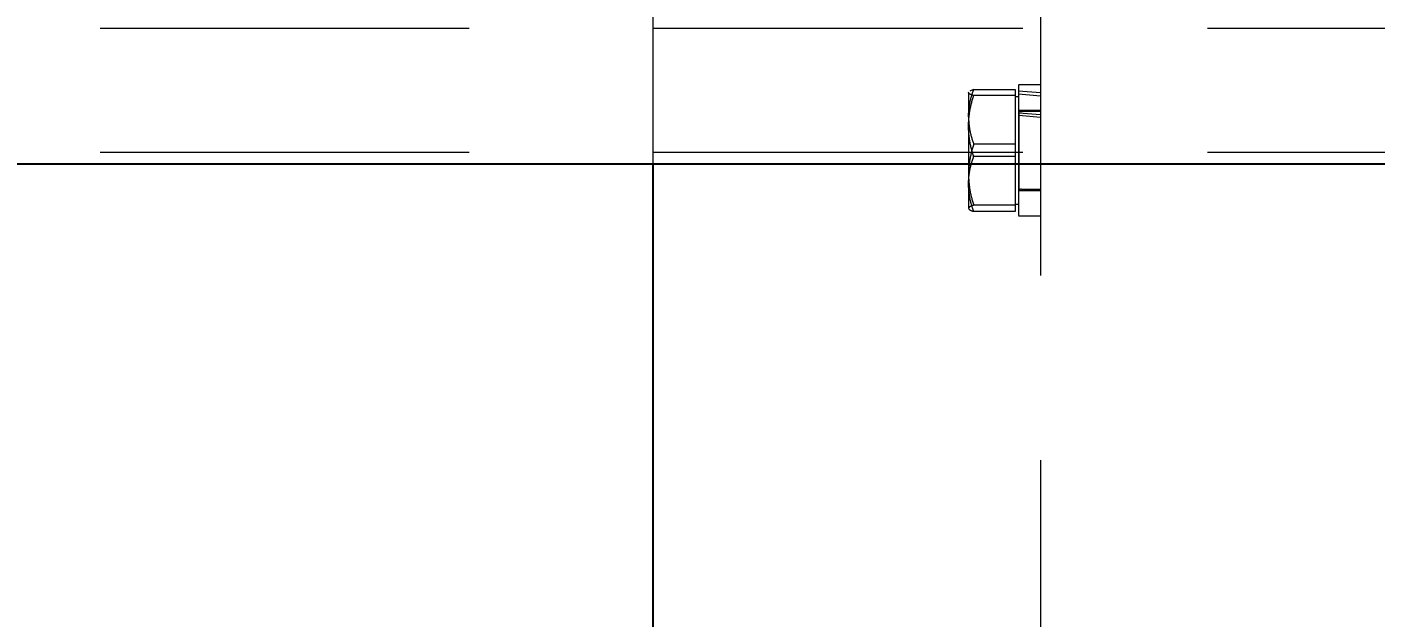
# Model space of a CAD drawing. Header units: millimetres. Extents: x 1293 to 41893, y 1011 to 26911.
# Drawn here: x 10869.3 to 11101.3, y 6615.6 to 6717.1 of the extents above; entities that cross this region are included whole.
import ezdxf

# ---------------------------------------------------------------- set-up
doc = ezdxf.new("R2010")
doc.units = ezdxf.units.MM
doc.header["$LTSCALE"] = 50
doc.linetypes.add('HIDDEN', pattern=[1.905, 1.27, -0.635])
doc.layers.add('CAPA_1', color=7, linetype='Continuous')
doc.layers.add('MAQUINAS', color=11, linetype='Continuous')
doc.styles.add('SLDTEXTSTYLE0', font='TXT', dxfattribs={"width": 0.75})
doc.dimstyles.new('SLDDIMSTYLE0', dxfattribs={"dimtxt": 100, "dimasz": 100, "dimexe": 0, "dimexo": 0.0625, "dimgap": 25, "dimtad": 2, "dimdec": 0, "dimlfac": 1.5, "dimrnd": 1e-09, "dimzin": 12, "dimdsep": 46, "dimtxsty": 'SLDTEXTSTYLE0', "dimsah": 1, "dimcen": 0.09, "dimadec": 0, "dimazin": 3, "dimtfac": 1, "dimtdec": 0, "dimtofl": 0, "dimtmove": 0, "dimatfit": 3, "dimfxl": 1, "dimfrac": 2, "dimtolj": 1, "dimtzin": 12, "dimarcsym": 0})

# ---------------------------------------------------------------- blocks, each defined once
blk = doc.blocks.new('_D_15')
at = {"layer": 'CAPA_1', "transparency": 16777216}
for p, q in [((6530.12, 8742.38), (6530.12, 9415.65)), ((16745.16, 6492), (16745.16, 9415.65)), ((6530.12, 9365.65), (16745.16, 9365.65))]:
    blk.add_line(p, q, dxfattribs=at)
for points in [[(6530.12, 9365.65), (6630.12, 9350.26), (6630.12, 9381.03)], [(16745.16, 9365.65), (16645.16, 9381.03), (16645.16, 9350.26)]]:
    blk.add_solid(points, dxfattribs=at)
at = {"layer": 'CAPA_1', "transparency": 16777216, "insert": (11452.92, 9494.55), "char_height": 100, "attachment_point": 1, "style": 'SLDTEXTSTYLE0'}
blk.add_mtext('15323', dxfattribs=at)

msp = doc.modelspace()

# ---------------------------------------------------------------- linework, layer by layer
at = {"color": 1, "linetype": 'HIDDEN', "lineweight": 18}
for p, q in [((11707.4158163, 6716.8275736), (10380.9601497, 6716.8275736)), ((11707.4158163, 6695.4915736), (10380.9601497, 6695.4915736))]:
    msp.add_line(p, q, dxfattribs=at)
at = {"color": 7, "linetype": 'Continuous', "lineweight": 25}
msp.add_line((11705.2958163, 6693.4595736), (10380.9601497, 6693.4595736), dxfattribs=at)
at = {"layer": 'MAQUINAS', "linetype": 'HIDDEN', "lineweight": 18}
for p, q in [((11043.7268228, 6737.8435736), (11043.7268228, 6384.5102403)), ((10977.0601733, 6693.4595736), (10977.0601733, 6718.8595736)), ((11043.7268228, 6707.1002403), (11039.9001562, 6707.1002403)), ((11031.3868132, 6705.8868606), (11031.3134228, 6705.8003882)), ((11032.2065868, 6706.336374), (11031.5325552, 6706.0585814)), ((11032.2065868, 6706.336374), (11039.3667562, 6706.336374)), ((11039.3667562, 6705.2644025), (11032.2065868, 6705.2644025)), ((11039.3667562, 6706.336374), (11039.3667562, 6685.3507732)), ((11039.9001562, 6705.0769069), (11039.3667562, 6705.0769069)), ((11043.7268228, 6705.7319827), (11039.9001562, 6706.037246)), ((11039.9001562, 6705.5941162), (11043.7268228, 6705.2395552)), ((11043.7268228, 6702.7302403), (11040.0019033, 6702.7302403)), ((11043.7268228, 6702.5102403), (11040.4334895, 6702.5102403)), ((11043.7268228, 6701.9798172), (11040.0019033, 6702.2513949)), ((11043.7268228, 6701.4873897), (11040.0019033, 6701.8377446)), ((11039.3667562, 6696.9155451), (11032.2065868, 6696.9155451)), ((11039.3667562, 6694.7716021), (11032.2065868, 6694.7716021)), ((11040.0019033, 6688.9569069), (11043.7268228, 6688.9569069)), ((11040.4334895, 6689.1769069), (11043.7268228, 6689.1769069)), ((11039.3667562, 6686.4227447), (11032.2065868, 6686.4227447)), ((11039.3667562, 6686.6102403), (11039.9001562, 6686.6102403)), ((11039.3667562, 6685.3507732), (11032.2065868, 6685.3507732)), ((11039.9001562, 6684.5869069), (11043.7268228, 6684.5869069))]:
    msp.add_line(p, q, dxfattribs=at)
at = {"layer": 'MAQUINAS', "linetype": 'Continuous', "lineweight": 25}
msp.add_line((10977.0601733, 6423.7929069), (10977.0601733, 6693.4595736), dxfattribs=at)
at = {"layer": 'MAQUINAS', "linetype": 'HIDDEN', "lineweight": 18}
for centre, start, end in [((11040.4334895, 6703.0435736), 215.979800598, 270), ((11040.4334895, 6688.6435736), 90, 144.020199402)]:
    msp.add_arc(centre, 0.5333333, start, end, dxfattribs=at)
for points, knots in [([(11039.9001562, 6707.059518), (11039.9001562, 6707.0535709), (11039.9001562, 6707.0395708), (11039.9001562, 6706.5259831), (11039.9001562, 6705.6171547), (11039.9001562, 6704.3285324), (11039.9001562, 6702.726417), (11039.9001562, 6700.8658717), (11039.9001562, 6698.8177782), (11039.9001562, 6696.6583797), (11039.9001562, 6694.4685372), (11039.9001562, 6692.3300816), (11039.9001562, 6690.3231419), (11039.9001562, 6688.5222174), (11039.9001562, 6686.9967289), (11039.9001562, 6685.7960027), (11039.9001562, 6684.9937686), (11039.9001562, 6684.5956227), (11039.9001562, 6684.6287973), (11039.9001562, 6684.639581)], [0, 0, 0, 0, 0.0455301983, 0.1071820525, 0.1688339068, 0.230485761, 0.2921376152, 0.3537894694, 0.4154413236, 0.4770931779, 0.5387450321, 0.6003968863, 0.6620487405, 0.7237005947, 0.785352449, 0.8470043032, 0.9086561574, 0.9703080116, 1, 1, 1, 1]), ([(11031.3134228, 6701.6259596), (11031.3551951, 6702.3861795), (11031.4428943, 6703.9822309), (11031.9441078, 6705.5272615), (11032.2065868, 6706.336374)], [0, 0, 0, 0, 0.476312925, 1, 1, 1, 1]), ([(11032.2065868, 6705.2644025), (11031.9441078, 6705.3564693), (11031.4428943, 6705.5322743), (11031.3551951, 6705.7138848), (11031.3134228, 6705.8003882)], [0, 0, 0, 0, 0.523687075, 1, 1, 1, 1]), ([(11031.3134228, 6700.0180023), (11031.3551951, 6700.8647256), (11031.4428943, 6702.6423876), (11031.9441078, 6704.3632231), (11032.2065868, 6705.2644025)], [0, 0, 0, 0, 0.476312925, 1, 1, 1, 1]), ([(11040.0019033, 6702.7278811), (11040.0019033, 6702.7286657), (11040.0019033, 6702.7696169), (11040.0019033, 6702.6243844), (11040.0019033, 6702.2756516), (11040.0019033, 6701.6679898), (11040.0019033, 6700.85789), (11040.0019033, 6699.8737174), (11040.0019033, 6699.1034814), (11040.0019033, 6698.7183635)], [0, 0, 0, 0, 0.00324487085, 0.16937072571, 0.33549658057, 0.50162243542, 0.66774829028, 0.83387414514, 1, 1, 1, 1]), ([(11031.3134228, 6701.6259596), (11031.3551951, 6700.8657396), (11031.4428943, 6699.2696882), (11031.9441078, 6697.7246577), (11032.2065868, 6696.9155451)], [0, 0, 0, 0, 0.476312925, 1, 1, 1, 1]), ([(11032.2065868, 6694.7716021), (11031.9441078, 6695.6727814), (11031.4428943, 6697.393617), (11031.3551951, 6699.1712789), (11031.3134228, 6700.0180023)], [0, 0, 0, 0, 0.523687075, 1, 1, 1, 1]), ([(11040.0019033, 6698.7183635), (11040.0019033, 6698.0916914), (11040.0019033, 6696.8383473), (11040.0019033, 6694.8114297), (11040.0019033, 6692.8883751), (11040.0019033, 6691.2027199), (11040.0019033, 6689.9172061), (11040.0019033, 6689.0968361), (11040.0019033, 6689.0165779), (11040.0019033, 6688.9781331)], [0, 0, 0, 0, 0.1445203997, 0.2890407995, 0.4335611992, 0.578081599, 0.7226019987, 0.8671223985, 1, 1, 1, 1]), ([(11032.2065868, 6696.9155451), (11031.9441078, 6696.0143658), (11031.4428943, 6694.2935302), (11031.3551951, 6692.5158683), (11031.3134228, 6691.6691449)], [0, 0, 0, 0, 0.523687075, 1, 1, 1, 1]), ([(11031.3134228, 6690.0611876), (11031.3551951, 6690.8214076), (11031.4428943, 6692.417459), (11031.9441078, 6693.9624895), (11032.2065868, 6694.7716021)], [0, 0, 0, 0, 0.476312925, 1, 1, 1, 1]), ([(11031.3134228, 6691.6691449), (11031.3551951, 6690.8224216), (11031.4428943, 6689.0447596), (11031.9441078, 6687.3239241), (11032.2065868, 6686.4227447)], [0, 0, 0, 0, 0.476312925, 1, 1, 1, 1]), ([(11032.2065868, 6685.3507732), (11031.9441078, 6686.1598857), (11031.4428943, 6687.7049163), (11031.3551951, 6689.3009677), (11031.3134228, 6690.0611876)], [0, 0, 0, 0, 0.523687075, 1, 1, 1, 1]), ([(11031.3134228, 6690.0611876), (11031.3134228, 6689.3861463), (11031.3134228, 6688.0360636), (11031.3134228, 6686.6741379), (11031.3134228, 6685.9092144), (11031.3134228, 6685.918309), (11031.3134228, 6685.9218759)], [0, 0, 0, 0, 0.2743286228, 0.5486572455, 0.8229858683, 1, 1, 1, 1]), ([(11032.2065868, 6686.4227447), (11031.9441078, 6686.3306779), (11031.4428943, 6686.1548729), (11031.3551951, 6685.9732624), (11031.3134228, 6685.886759)], [0, 0, 0, 0, 0.523687075, 1, 1, 1, 1]), ([(11031.3868132, 6685.8002866), (11031.4189356, 6685.7428152), (11031.5041598, 6685.5903375), (11031.9369329, 6685.4427393), (11032.2065868, 6685.3507732)], [0, 0, 0, 0, 0.37691635365, 1, 1, 1, 1])]:
    msp.add_open_spline(points, degree=3, knots=knots, dxfattribs=at)
for points in [[(11031.3134228, 6705.8003882), (11031.3134228, 6705.6536154), (11031.3134228, 6705.3600697), (11031.3134228, 6704.0843858), (11031.3134228, 6702.3158914), (11031.3134228, 6700.7839653), (11031.3134228, 6700.0180023)], [(11031.3134228, 6700.0180023), (11031.3134228, 6699.1969445), (11031.3134228, 6697.554829), (11031.3134228, 6694.9058731), (11031.3134228, 6692.3129929), (11031.3134228, 6690.8117894), (11031.3134228, 6690.0611876)]]:
    msp.add_open_spline(points, degree=3, dxfattribs=at)

# ---------------------------------------------------------------- dimensions: what is measured, and where the dimension line sits
at = {"layer": 'CAPA_1'}
dim = msp.add_linear_dim(base=(16745.1618891, 9365.6463094), p1=(6530.1246702, 8678.8772747), p2=(16745.1618891, 6428.5014528), dimstyle='SLDDIMSTYLE0', dxfattribs=at)
dim.commit()
dim.dimension.update_dxf_attribs({"geometry": '_D_15', "text_midpoint": (11637.6432797, 9365.6463094), "dimtype": 160})

doc.saveas('drawing.dxf')
